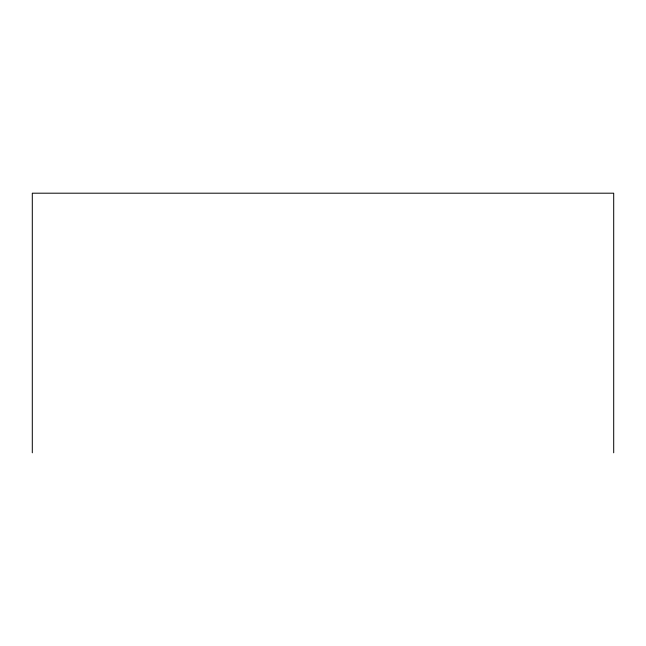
<?xml version="1.0" encoding="UTF-8"?>
<svg xmlns="http://www.w3.org/2000/svg" width="646" height="646" viewBox="0 0 646 646"><rect width="100%" height="100%" fill="white"/><g stroke="black" fill="none" stroke-linecap="round" stroke-linejoin="round"><path stroke-width="0.97" d="M613.7 452.806L613.7 193.194L32.3 193.194L32.3 452.806"/></g></svg>
